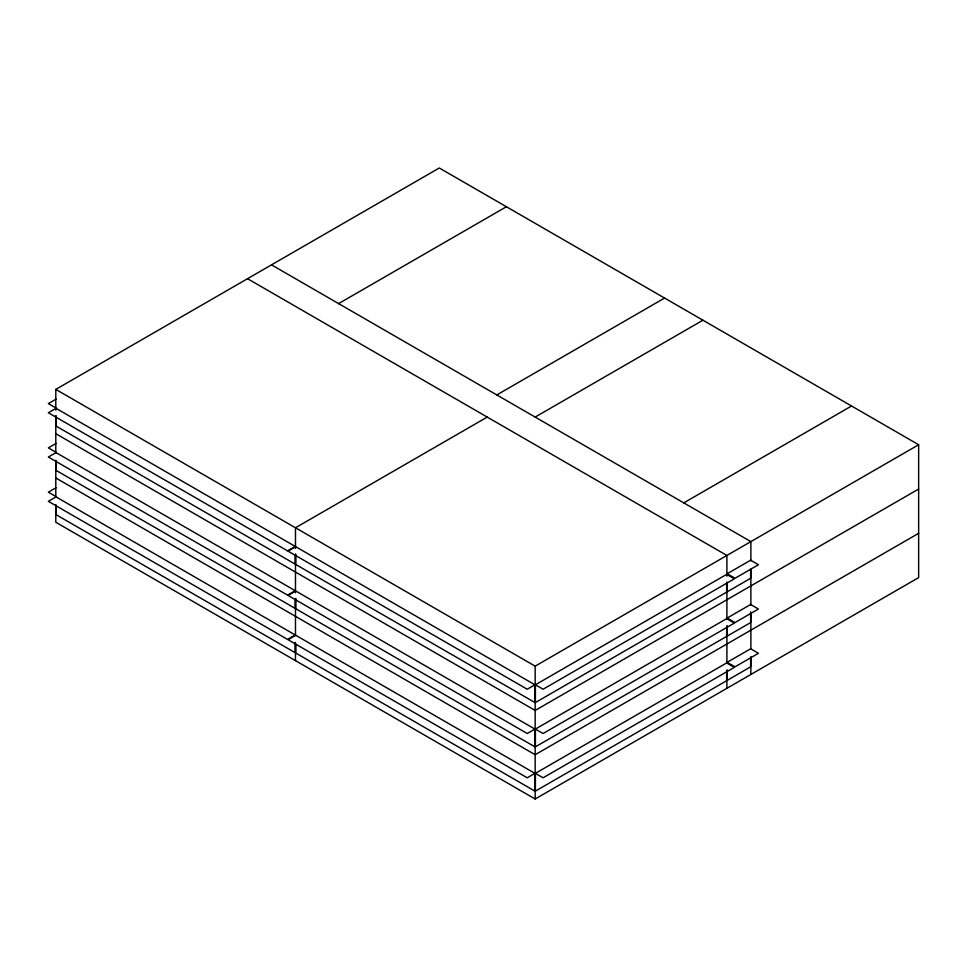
<?xml version="1.0" encoding="UTF-8"?>
<svg xmlns="http://www.w3.org/2000/svg" width="967" height="967" viewBox="0 0 967 967"><rect width="100%" height="100%" fill="white"/><g stroke="black" fill="none" stroke-linecap="round" stroke-linejoin="round"><path stroke-width="1.45" d="M55.796 410.068L55.796 389.399L439.284 167.992L918.65 444.747L918.65 577.601L535.162 799.008L55.796 522.253L55.796 504.532M56.159 399.093L48.35 403.602L56.038 408.038M56.159 443.37L48.35 447.878L56.038 452.314M338.619 303.602L506.394 206.745M56.159 487.658L48.35 492.155L56.038 496.603M496.808 394.935L664.583 298.066M487.223 417.079L295.479 527.777L295.479 548.446M535.162 417.079L702.936 320.21M683.766 502.876L851.54 406.007M55.796 389.399L535.162 666.154L918.65 444.747M534.92 684.805L527.233 689.241L288.033 551.142L295.721 546.706L534.92 684.805L534.92 702.55L295.721 564.45L295.721 554.103M535.404 684.793L726.664 574.374L734.352 578.81L543.091 689.229L535.404 684.793L535.404 702.55L726.664 592.13L726.664 583.246M918.65 489.036L535.162 710.443L55.796 433.687M534.92 729.082L527.233 733.518L288.033 595.418L295.721 590.982L534.92 729.082L534.92 746.838L295.721 608.739L295.721 598.38M535.404 729.07L726.664 618.65L734.352 623.099L543.091 733.518L535.404 729.07L535.404 746.838L726.664 636.407L726.664 627.535M918.65 533.313L535.162 754.719L55.796 477.964M534.92 773.37L527.233 777.806L288.033 639.707L295.721 635.271L534.92 773.37L534.92 791.115L295.721 653.015L295.721 644.143M535.404 773.358L726.664 662.939L734.352 667.375L543.091 777.794L535.404 773.358L535.404 791.115L726.664 680.695L726.664 671.811M271.509 264.861L750.876 541.617L750.876 560.812M247.54 278.701L726.906 555.457L726.906 576.127M750.876 569.66L750.876 605.088M750.876 612.474L750.876 649.377M750.876 656.75L750.876 674.458M750.634 569.249L750.634 578.29L727.148 591.852L727.148 582.811M750.634 612.026L750.634 622.579L727.148 636.129L727.148 625.589M750.634 657.814L750.634 666.855L727.148 680.417L727.148 669.865M726.906 582.025L726.906 618.928M726.906 626.302L726.906 663.205M726.906 670.59L726.906 688.299M535.162 666.154L535.162 799.008M295.479 554.345L295.479 592.723M295.479 598.633L295.479 635.537M295.479 642.91L295.479 660.63M295.237 555.3L295.237 564.172L56.038 426.072L56.038 415.725M295.237 599.576L295.237 608.448L56.038 470.361L56.038 461.199M295.237 642.378L295.237 652.737L56.038 514.637L56.038 505.475M55.796 415.967L55.796 452.87M55.796 460.256L55.796 497.159M56.038 408.328L48.35 412.764L287.55 550.864L295.237 546.428L56.038 408.328M56.038 452.604L48.35 457.04L287.55 595.14L295.237 590.704L56.038 452.604M56.038 496.893L48.35 501.329L287.55 639.429L295.237 634.993L56.038 496.893M750.634 560.207L727.148 573.769L734.98 578.29L758.454 564.728L750.634 560.207M750.634 604.496L727.148 618.046L734.98 622.567L758.454 609.017L750.634 604.496M750.634 648.772L727.148 662.335L734.98 666.855L758.454 653.293L750.634 648.772"/></g></svg>
